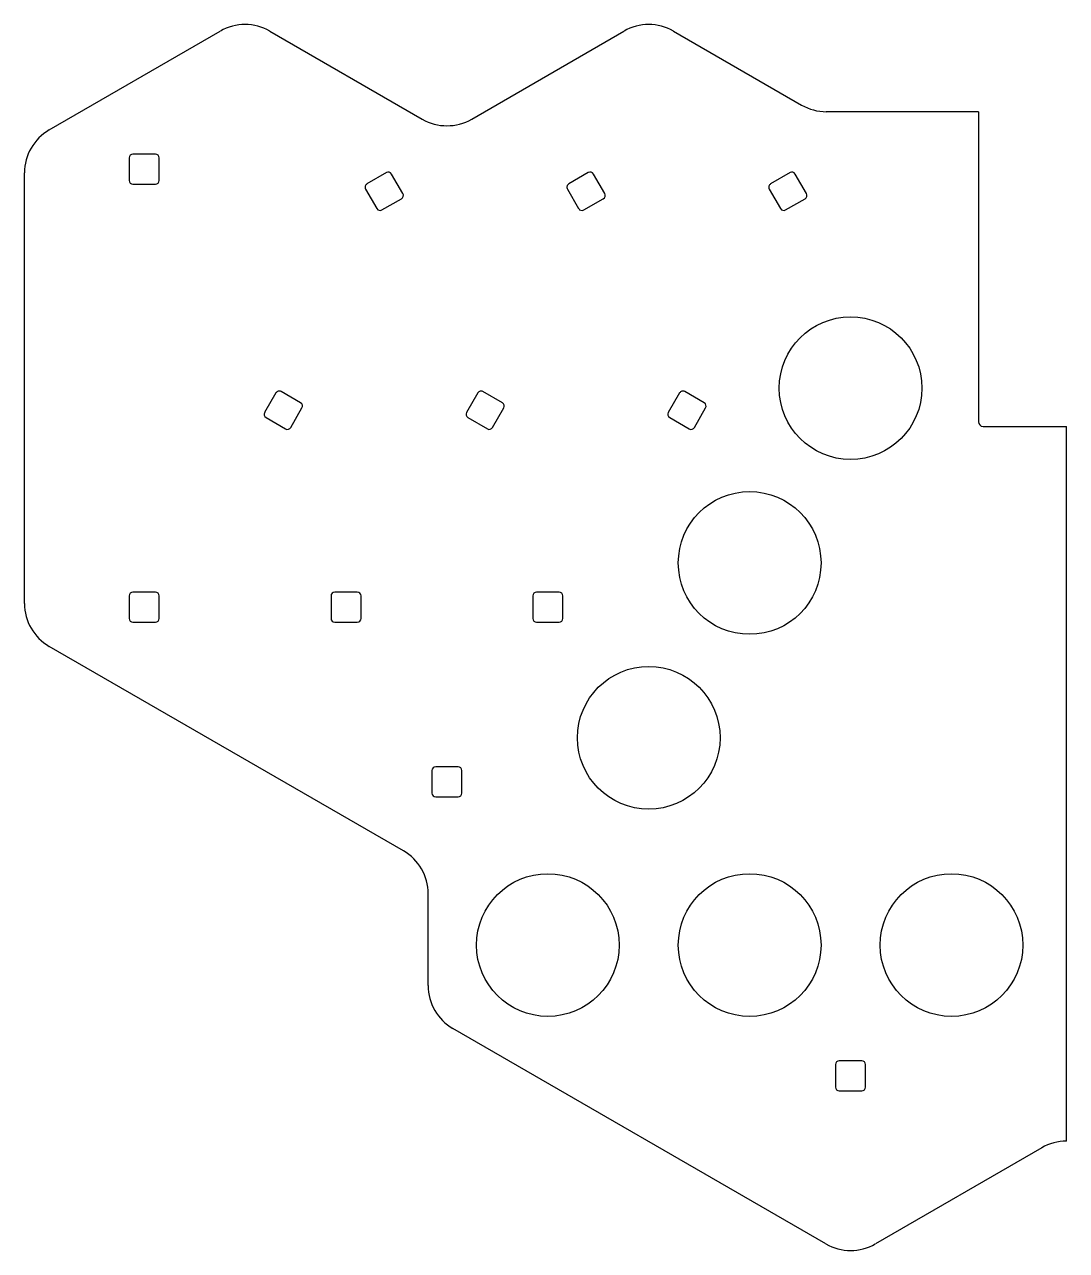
# Model space of a CAD drawing. Header units: millimetres. Extents: x 143 to 254, y -182 to -51.
import ezdxf

# ---------------------------------------------------------------- set-up
doc = ezdxf.new("R2010")
doc.units = ezdxf.units.MM

msp = doc.modelspace()

# ---------------------------------------------------------------- linework, layer by layer
for p, q in [((145.63, -62.26), (163.86, -51.73)), ((169.14, -51.73), (185.36, -61.1)), ((190.64, -61.1), (206.86, -51.73)), ((212.14, -51.73), (225.78, -59.61)), ((244.61, -60.31), (228.41, -60.31)), ((244.61, -60.31), (244.61, -93.33)), ((154.15, -65.24), (154.15, -67.64)), ((156.95, -64.84), (154.55, -64.84)), ((157.35, -67.64), (157.35, -65.24)), ((143, -112.7), (143, -66.82)), ((181.56, -66.8), (179.48, -68)), ((183.31, -69.03), (182.11, -66.95)), ((203.06, -66.8), (200.98, -68)), ((204.81, -69.03), (203.61, -66.95)), ((224.56, -66.8), (222.48, -68)), ((226.31, -69.03), (225.11, -66.95)), ((154.55, -68.04), (156.95, -68.04)), ((179.33, -68.55), (180.53, -70.63)), ((200.83, -68.55), (202.03, -70.63)), ((222.33, -68.55), (223.53, -70.63)), ((181.08, -70.78), (183.16, -69.58)), ((202.58, -70.78), (204.66, -69.58)), ((224.08, -70.78), (226.16, -69.58)), ((169.78, -90.27), (168.58, -92.35)), ((172.41, -91.32), (170.33, -90.12)), ((191.28, -90.27), (190.08, -92.35)), ((193.91, -91.32), (191.83, -90.12)), ((212.78, -90.27), (211.58, -92.35)), ((215.41, -91.32), (213.33, -90.12)), ((171.36, -93.95), (172.56, -91.87)), ((192.86, -93.95), (194.06, -91.87)), ((214.36, -93.95), (215.56, -91.87)), ((168.73, -92.9), (170.81, -94.1)), ((190.23, -92.9), (192.31, -94.1)), ((211.73, -92.9), (213.81, -94.1)), ((245.11, -93.83), (254, -93.83)), ((254, -169.96), (254, -93.83)), ((154.15, -111.88), (154.15, -114.28)), ((156.95, -111.48), (154.55, -111.48)), ((157.35, -114.28), (157.35, -111.88)), ((175.65, -111.88), (175.65, -114.28)), ((178.45, -111.48), (176.05, -111.48)), ((178.85, -114.28), (178.85, -111.88)), ((197.15, -111.88), (197.15, -114.28)), ((199.95, -111.48), (197.55, -111.48)), ((200.35, -114.28), (200.35, -111.88)), ((154.55, -114.68), (156.95, -114.68)), ((176.05, -114.68), (178.45, -114.68)), ((197.55, -114.68), (199.95, -114.68)), ((183.37, -139.05), (145.63, -117.26)), ((186.4, -130.5), (186.4, -132.9)), ((189.2, -130.1), (186.8, -130.1)), ((189.6, -132.9), (189.6, -130.5)), ((186.8, -133.3), (189.2, -133.3)), ((186, -153.4), (186, -143.61)), ((228.36, -180.91), (188.63, -157.97)), ((229.4, -161.8), (229.4, -164.2)), ((232.2, -161.4), (229.8, -161.4)), ((232.6, -164.2), (232.6, -161.8)), ((229.8, -164.6), (232.2, -164.6)), ((251.36, -170.67), (233.64, -180.91))]:
    msp.add_line(p, q)
for centre in [(231, -89.76), (220.25, -108.38), (209.5, -127), (198.75, -149.08), (220.25, -149.08), (241.75, -149.08)]:
    msp.add_circle(centre, 7.6)
for centre, radius, start, end in [((166.5, -56.3), 5.27, 59.9994, 120.0005), ((209.5, -56.3), 5.27, 59.9994, 120.0006), ((228.41, -55.04), 5.27, 239.9994, 270), ((188, -56.54), 5.27, 239.9994, 300.0006), ((148.27, -66.82), 5.27, 120.0005, 180), ((154.55, -65.24), 0.4, 90, 180), ((156.95, -65.24), 0.4, 0, 90), ((154.55, -67.64), 0.4, 180, 270), ((156.95, -67.64), 0.4, 270, 0), ((181.76, -67.15), 0.4, 30, 120), ((203.26, -67.15), 0.4, 30, 120), ((224.76, -67.15), 0.4, 30, 120), ((179.68, -68.35), 0.4, 120, 210), ((182.96, -69.23), 0.4, 300, 30), ((201.18, -68.35), 0.4, 120, 210), ((204.46, -69.23), 0.4, 300, 30), ((222.68, -68.35), 0.4, 120, 210), ((225.96, -69.23), 0.4, 300, 30), ((180.88, -70.43), 0.4, 210, 300), ((202.38, -70.43), 0.4, 210, 300), ((223.88, -70.43), 0.4, 210, 300), ((170.13, -90.47), 0.4, 60, 150), ((191.63, -90.47), 0.4, 60, 150), ((213.13, -90.47), 0.4, 60, 150), ((172.21, -91.67), 0.4, 330, 60), ((193.71, -91.67), 0.4, 330, 60), ((215.21, -91.67), 0.4, 330, 60), ((168.93, -92.55), 0.4, 150, 240), ((190.43, -92.55), 0.4, 150, 240), ((211.93, -92.55), 0.4, 150, 240), ((171.01, -93.75), 0.4, 240, 330), ((192.51, -93.75), 0.4, 240, 330), ((214.01, -93.75), 0.4, 240, 330), ((245.11, -93.33), 0.5, 180, 270), ((154.55, -111.88), 0.4, 90, 180), ((156.95, -111.88), 0.4, 0, 90), ((176.05, -111.88), 0.4, 90, 180), ((178.45, -111.88), 0.4, 0, 90), ((197.55, -111.88), 0.4, 90, 180), ((199.95, -111.88), 0.4, 0, 90), ((148.27, -112.7), 5.27, 180, 239.9994), ((154.55, -114.28), 0.4, 180, 270), ((156.95, -114.28), 0.4, 270, 0), ((176.05, -114.28), 0.4, 180, 270), ((178.45, -114.28), 0.4, 270, 0), ((197.55, -114.28), 0.4, 180, 270), ((199.95, -114.28), 0.4, 270, 0), ((186.8, -130.5), 0.4, 90, 180), ((189.2, -130.5), 0.4, 0, 90), ((186.8, -132.9), 0.4, 180, 270), ((189.2, -132.9), 0.4, 270, 0), ((180.73, -143.61), 5.27, 0, 59.9994), ((191.27, -153.4), 5.27, 180, 239.9994), ((229.8, -161.8), 0.4, 90, 180), ((232.2, -161.8), 0.4, 0, 90), ((229.8, -164.2), 0.4, 180, 270), ((232.2, -164.2), 0.4, 270, 0), ((254, -175.23), 5.27, 90, 120.0006), ((231, -176.34), 5.27, 239.9994, 300.0006)]:
    msp.add_arc(centre, radius, start, end)

doc.saveas('drawing.dxf')
